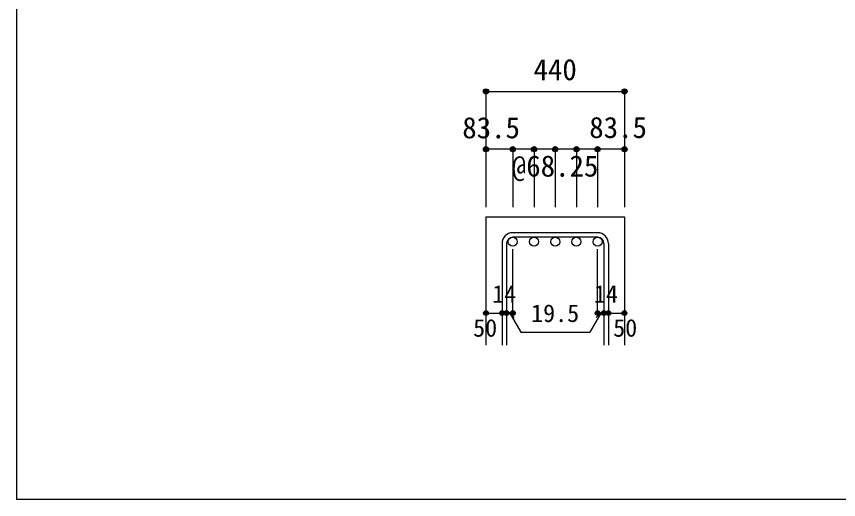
# Model space of a CAD drawing. Units: millimetres at full size, sheet at 1:30; details may follow other scales. Extents: x -5973 to 5954, y -4195 to 4201.
# Drawn here: x -5973 to -3414, y -4195 to -2692 of the extents above; entities that cross this region are included whole.
import ezdxf
from ezdxf.enums import TextEntityAlignment as Align

# ---------------------------------------------------------------- set-up
doc = ezdxf.new("R2010")
doc.units = ezdxf.units.MM
doc.header["$LTSCALE"] = 30
doc.header["$PDMODE"] = 32
doc.header["$PDSIZE"] = 15
for name, color, linetype in [('0-1', 2, 'Continuous'), ('0-5', 7, 'Continuous'), ('0-6', 7, 'Continuous'), ('0-D', 4, 'Continuous'), ('F-0_枠', 6, 'Continuous')]:
    doc.layers.add(name, color=color, linetype=linetype)
doc.styles.add('ＭＳ ゴシック', font='')
doc.styles.get('ＭＳ ゴシック').set_extended_font_data('MS Gothic')

msp = doc.modelspace()

# ---------------------------------------------------------------- linework, layer by layer
at = {"layer": '0-1'}
for p, q in [((-4511.3, -3314.89), (-4511.3, -3714.89)), ((-4511.3, -3314.89), (-4080.3, -3314.89)), ((-4080.3, -3314.89), (-4080.3, -3714.89))]:
    msp.add_line(p, q, dxfattribs=at)
at = {"layer": '0-5', "color": 3}
for centre in [(-4427.8, -3392.89), (-4361.8, -3392.89), (-4295.8, -3392.89), (-4229.8, -3392.89), (-4163.8, -3392.89)]:
    msp.add_circle(centre, 14, dxfattribs=at)
at = {"layer": '0-6'}
for p, q in [((-4163.8, -3364.89), (-4427.8, -3364.89)), ((-4461.3, -3398.39), (-4461.3, -3714.89)), ((-4447.3, -3398.39), (-4447.3, -3714.89)), ((-4163.8, -3378.89), (-4427.8, -3378.89)), ((-4144.3, -3398.39), (-4144.3, -3714.89)), ((-4130.3, -3398.39), (-4130.3, -3714.89))]:
    msp.add_line(p, q, dxfattribs=at)
for centre, radius, start, end in [((-4427.8, -3398.39), 33.5, 90, 180), ((-4163.8, -3398.39), 33.5, 0, 90), ((-4427.8, -3398.39), 19.5, 90, 180), ((-4163.8, -3398.39), 19.5, 0, 90)]:
    msp.add_arc(centre, radius, start, end, dxfattribs=at)
at = {"layer": '0-D'}
for p, q in [((-4511.3, -2924.89), (-4511.3, -3104.89)), ((-4511.3, -2924.89), (-4080.3, -2924.89)), ((-4511.3, -2924.89), (-4080.3, -2924.89)), ((-4080.3, -2924.89), (-4080.3, -3104.89)), ((-4427.8, -3104.89), (-4511.3, -3104.89)), ((-4511.3, -3104.89), (-4511.3, -3284.89)), ((-4295.8, -3104.89), (-4427.8, -3104.89)), ((-4427.8, -3104.89), (-4427.8, -3284.89)), ((-4361.8, -3104.89), (-4361.8, -3284.89)), ((-4163.8, -3104.89), (-4295.8, -3104.89)), ((-4295.8, -3104.89), (-4295.8, -3284.89)), ((-4229.8, -3104.89), (-4229.8, -3284.89)), ((-4080.3, -3104.89), (-4163.8, -3104.89)), ((-4163.8, -3104.89), (-4163.8, -3284.89)), ((-4080.3, -3104.89), (-4080.3, -3284.89)), ((-4427.8, -3614.89), (-4427.8, -3415.56)), ((-4163.8, -3614.89), (-4163.8, -3415.56)), ((-4511.3, -3614.89), (-4461.3, -3614.89)), ((-4461.3, -3614.89), (-4427.8, -3614.89)), ((-4437.55, -3614.89), (-4423.41, -3629.04)), ((-4437.55, -3614.89), (-4403.33, -3674.17)), ((-4154.05, -3614.89), (-4188.27, -3674.17)), ((-4154.05, -3614.89), (-4168.19, -3629.04)), ((-4163.8, -3614.89), (-4080.3, -3614.89)), ((-4144.3, -3614.89), (-4130.3, -3614.89)), ((-4403.33, -3674.17), (-4188.27, -3674.17))]:
    msp.add_line(p, q, dxfattribs=at)
msp.add_lwpolyline([(-4080.3, -2924.89), (-4080.3, -3104.89), (-4080.3, -3284.89)], dxfattribs=at)
for centre, radius in [((-4511.3, -2924.89), 8), ((-4080.3, -2924.89), 8), ((-4511.3, -2924.89), 7.2), ((-4511.3, -2924.89), 6.4), ((-4511.3, -2924.89), 5.6), ((-4511.3, -2924.89), 4.8), ((-4511.3, -2924.89), 4), ((-4511.3, -2924.89), 3.2), ((-4511.3, -2924.89), 2.4), ((-4511.3, -2924.89), 1.6), ((-4511.3, -2924.89), 0.8), ((-4080.3, -2924.89), 7.2), ((-4080.3, -2924.89), 6.4), ((-4080.3, -2924.89), 5.6), ((-4080.3, -2924.89), 4.8), ((-4080.3, -2924.89), 4), ((-4080.3, -2924.89), 3.2), ((-4080.3, -2924.89), 2.4), ((-4080.3, -2924.89), 1.6), ((-4080.3, -2924.89), 0.8), ((-4511.3, -3104.89), 8), ((-4511.3, -3104.89), 7.2), ((-4511.3, -3104.89), 6.4), ((-4511.3, -3104.89), 5.6), ((-4511.3, -3104.89), 4.8), ((-4511.3, -3104.89), 4), ((-4511.3, -3104.89), 3.2), ((-4511.3, -3104.89), 2.4), ((-4511.3, -3104.89), 1.6), ((-4511.3, -3104.89), 0.8), ((-4427.8, -3104.89), 8), ((-4427.8, -3104.89), 7.2), ((-4427.8, -3104.89), 6.4), ((-4427.8, -3104.89), 5.6), ((-4427.8, -3104.89), 4.8), ((-4427.8, -3104.89), 4), ((-4427.8, -3104.89), 3.2), ((-4427.8, -3104.89), 2.4), ((-4427.8, -3104.89), 1.6), ((-4427.8, -3104.89), 0.8), ((-4361.8, -3104.89), 8), ((-4361.8, -3104.89), 7.2), ((-4361.8, -3104.89), 6.4), ((-4361.8, -3104.89), 5.6), ((-4361.8, -3104.89), 4.8), ((-4361.8, -3104.89), 4), ((-4361.8, -3104.89), 3.2), ((-4361.8, -3104.89), 2.4), ((-4361.8, -3104.89), 1.6), ((-4361.8, -3104.89), 0.8), ((-4295.8, -3104.89), 8), ((-4295.8, -3104.89), 7.2), ((-4295.8, -3104.89), 6.4), ((-4295.8, -3104.89), 5.6), ((-4295.8, -3104.89), 4.8), ((-4295.8, -3104.89), 4), ((-4295.8, -3104.89), 3.2), ((-4295.8, -3104.89), 2.4), ((-4295.8, -3104.89), 1.6), ((-4295.8, -3104.89), 0.8), ((-4229.8, -3104.89), 8), ((-4229.8, -3104.89), 7.2), ((-4229.8, -3104.89), 6.4), ((-4229.8, -3104.89), 5.6), ((-4229.8, -3104.89), 4.8), ((-4229.8, -3104.89), 4), ((-4229.8, -3104.89), 3.2), ((-4229.8, -3104.89), 2.4), ((-4229.8, -3104.89), 1.6), ((-4229.8, -3104.89), 0.8), ((-4163.8, -3104.89), 8), ((-4163.8, -3104.89), 7.2), ((-4163.8, -3104.89), 6.4), ((-4163.8, -3104.89), 5.6), ((-4163.8, -3104.89), 4.8), ((-4163.8, -3104.89), 4), ((-4163.8, -3104.89), 3.2), ((-4163.8, -3104.89), 2.4), ((-4163.8, -3104.89), 1.6), ((-4163.8, -3104.89), 0.8), ((-4080.3, -3104.89), 8), ((-4080.3, -3104.89), 7.2), ((-4080.3, -3104.89), 6.4), ((-4080.3, -3104.89), 5.6), ((-4080.3, -3104.89), 4.8), ((-4080.3, -3104.89), 4), ((-4080.3, -3104.89), 3.2), ((-4080.3, -3104.89), 2.4), ((-4080.3, -3104.89), 1.6), ((-4080.3, -3104.89), 0.8), ((-4511.3, -3614.89), 4), ((-4511.3, -3614.89), 3.6), ((-4511.3, -3614.89), 3.2), ((-4511.3, -3614.89), 2.8), ((-4511.3, -3614.89), 2.4), ((-4511.3, -3614.89), 2), ((-4511.3, -3614.89), 1.6), ((-4511.3, -3614.89), 1.2), ((-4511.3, -3614.89), 0.8), ((-4511.3, -3614.89), 0.4), ((-4461.3, -3614.89), 4), ((-4461.3, -3614.89), 3.6), ((-4461.3, -3614.89), 3.2), ((-4461.3, -3614.89), 2.8), ((-4461.3, -3614.89), 2.4), ((-4461.3, -3614.89), 2), ((-4461.3, -3614.89), 1.6), ((-4461.3, -3614.89), 1.2), ((-4461.3, -3614.89), 0.8), ((-4461.3, -3614.89), 0.4), ((-4447.3, -3614.89), 4), ((-4447.3, -3614.89), 3.6), ((-4447.3, -3614.89), 3.2), ((-4447.3, -3614.89), 2.8), ((-4447.3, -3614.89), 2.4), ((-4447.3, -3614.89), 2), ((-4447.3, -3614.89), 1.6), ((-4447.3, -3614.89), 1.2), ((-4447.3, -3614.89), 0.8), ((-4447.3, -3614.89), 0.4), ((-4427.8, -3614.89), 4), ((-4427.8, -3614.89), 3.6), ((-4427.8, -3614.89), 3.2), ((-4427.8, -3614.89), 2.8), ((-4427.8, -3614.89), 2.4), ((-4427.8, -3614.89), 2), ((-4427.8, -3614.89), 1.6), ((-4427.8, -3614.89), 1.2), ((-4427.8, -3614.89), 0.8), ((-4427.8, -3614.89), 0.4), ((-4163.8, -3614.89), 4), ((-4163.8, -3614.89), 3.6), ((-4163.8, -3614.89), 3.2), ((-4163.8, -3614.89), 2.8), ((-4163.8, -3614.89), 2.4), ((-4163.8, -3614.89), 2), ((-4163.8, -3614.89), 1.6), ((-4163.8, -3614.89), 1.2), ((-4163.8, -3614.89), 0.8), ((-4163.8, -3614.89), 0.4), ((-4144.3, -3614.89), 4), ((-4144.3, -3614.89), 3.6), ((-4144.3, -3614.89), 3.2), ((-4144.3, -3614.89), 2.8), ((-4144.3, -3614.89), 2.4), ((-4144.3, -3614.89), 2), ((-4144.3, -3614.89), 1.6), ((-4144.3, -3614.89), 1.2), ((-4144.3, -3614.89), 0.8), ((-4144.3, -3614.89), 0.4), ((-4130.3, -3614.89), 4), ((-4130.3, -3614.89), 3.6), ((-4130.3, -3614.89), 3.2), ((-4130.3, -3614.89), 2.8), ((-4130.3, -3614.89), 2.4), ((-4130.3, -3614.89), 2), ((-4130.3, -3614.89), 1.6), ((-4130.3, -3614.89), 1.2), ((-4130.3, -3614.89), 0.8), ((-4130.3, -3614.89), 0.4), ((-4080.3, -3614.89), 4), ((-4080.3, -3614.89), 3.6), ((-4080.3, -3614.89), 3.2), ((-4080.3, -3614.89), 2.8), ((-4080.3, -3614.89), 2.4), ((-4080.3, -3614.89), 2), ((-4080.3, -3614.89), 1.6), ((-4080.3, -3614.89), 1.2), ((-4080.3, -3614.89), 0.8), ((-4080.3, -3614.89), 0.4)]:
    msp.add_circle(centre, radius, dxfattribs=at)
at = {"layer": '0-D', "color": 7}
for p in [(-4511.3, -2924.89), (-4080.3, -2924.89), (-4511.3, -3104.89), (-4427.8, -3104.89), (-4361.8, -3104.89), (-4295.8, -3104.89), (-4229.8, -3104.89), (-4163.8, -3104.89), (-4080.3, -3104.89), (-4511.3, -3614.89), (-4461.3, -3614.89), (-4447.3, -3614.89), (-4427.8, -3614.89), (-4163.8, -3614.89), (-4144.3, -3614.89), (-4130.3, -3614.89), (-4080.3, -3614.89)]:
    msp.add_point(p, dxfattribs=at)
at = {"layer": 'F-0_枠'}
for p in [(-5972.88, 4201.15), (5954.1, -4195.24)]:
    msp.add_line(p, (-5972.88, -4195.24), dxfattribs=at)

# ---------------------------------------------------------------- texts
at = {"layer": '0-D', "style": 'ＭＳ ゴシック'}
for s, height, p in [('440', 65.98, (-4363.3, -2909.89)), ('83.5', 65.98, (-4585.11, -3090.74)), ('83.5', 65.98, (-4189.8, -3089.89)), ('@68.25', 65.98, (-4430.8, -3209.89)), ('14', 54.99, (-4491.84, -3599.44)), ('14', 54.99, (-4175.26, -3599.44)), ('19.5', 54.99, (-4370.8, -3659.17)), ('50', 54.99, (-4551.3, -3704.89)), ('50', 54.99, (-4115.3, -3704.89))]:
    msp.add_text(s, height=height, dxfattribs=at).set_placement(p, align=Align.BOTTOM_LEFT)

doc.saveas('drawing.dxf')
